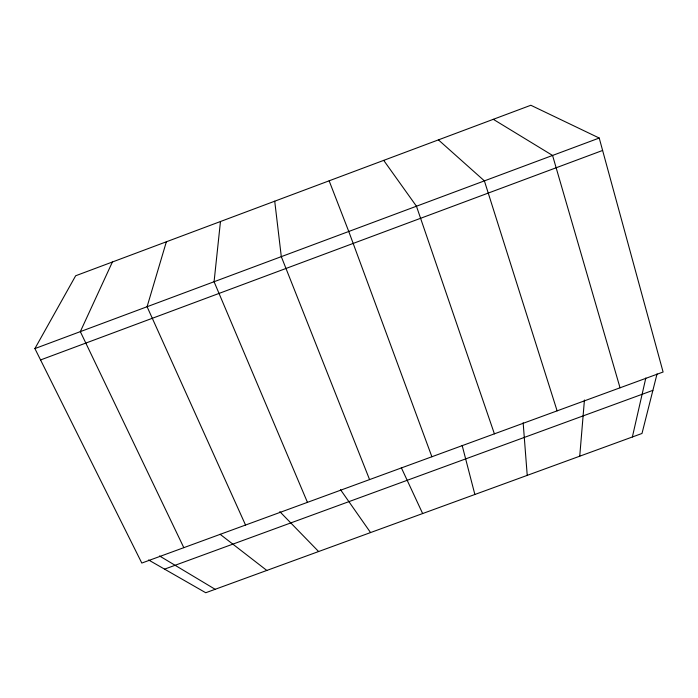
<?xml version="1.0" encoding="UTF-8"?>
<svg xmlns="http://www.w3.org/2000/svg" width="698" height="698" viewBox="0 0 698 698"><rect width="100%" height="100%" fill="white"/><g stroke="black" fill="none" stroke-linecap="round" stroke-linejoin="round"><path stroke-width="1.05" d="M579.733 456.204L584.435 400.006M220.463 221.519L214.077 281.73L307.452 502.359M632.371 436.983L645.825 377.976M657.054 373.866L641.994 433.467L205.744 592.742L148.578 559.971M166.36 241.787L147.086 306.719L245.539 525.044M112.404 261.994L80.331 331.629L183.818 547.668M34.9 348.581L75.663 275.762L530.838 105.258L599.224 138.038L663.1 372.017L141.807 563.059L34.9 348.581L599.224 138.038M40.563 359.95L602.61 150.454M164.562 569.14L652.883 390.356M159.528 555.957L215.159 589.304M493.303 119.323L552.563 155.445L620.042 387.8M220.097 534.267L266.819 570.441M438.423 139.879L484.386 180.878L557.117 410.86M279.819 511.651L318.62 551.533M383.708 160.374L416.453 206.224L494.402 433.842M340.511 489.682L370.559 532.565M401.315 467.695L422.648 513.554M369.574 479.587L281.303 256.646L274.724 201.198M329.142 180.817L348.764 231.483L431.888 456.754M462.146 445.394L474.867 494.489M523.151 422.744L527.226 475.373"/></g></svg>
